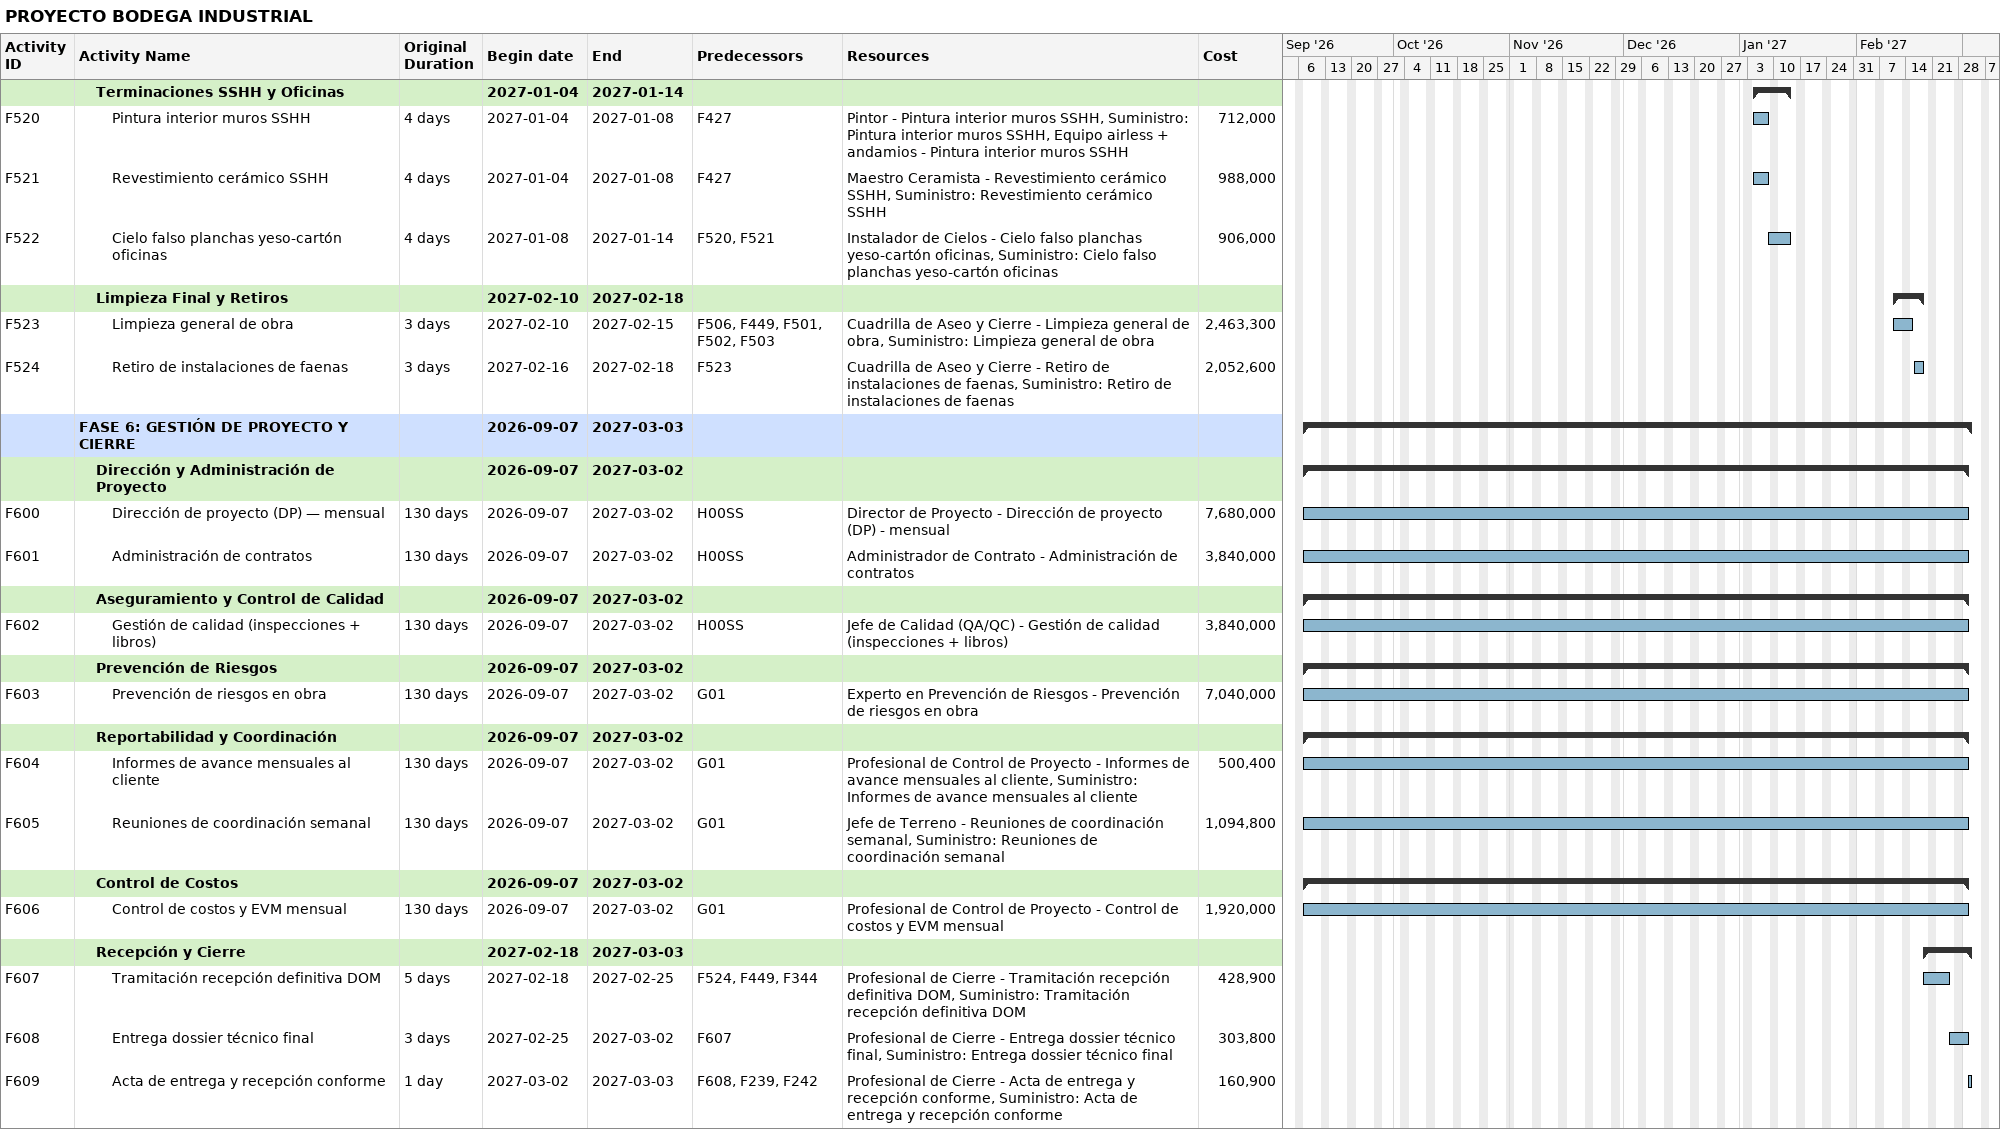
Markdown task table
PROYECTO BODEGA INDUSTRIAL

| ID | Level | Task | Original duration | Start | Finish | Predecessors | Resources | Cost |
|---|---|---|---|---|---|---|---|---|
|  | 2 | **Terminaciones SSHH y Oficinas** |  | 2027-01-04 | 2027-01-14 |  |  |  |
| F520 | 3 | Pintura interior muros SSHH | 4d | 2027-01-04 | 2027-01-08 | F427 | Pintor - Pintura interior muros SSHH, Suministro: Pintura interior muros SSHH, Equipo airless + andamios - Pintura interior muros SSHH | 712000 |
| F521 | 3 | Revestimiento cerámico SSHH | 4d | 2027-01-04 | 2027-01-08 | F427 | Maestro Ceramista - Revestimiento cerámico SSHH, Suministro: Revestimiento cerámico SSHH | 988000 |
| F522 | 3 | Cielo falso planchas yeso-cartón oficinas | 4d | 2027-01-08 | 2027-01-14 | F520, F521 | Instalador de Cielos - Cielo falso planchas yeso-cartón oficinas, Suministro: Cielo falso planchas yeso-cartón oficinas | 906000 |
|  | 2 | **Limpieza Final y Retiros** |  | 2027-02-10 | 2027-02-18 |  |  |  |
| F523 | 3 | Limpieza general de obra | 3d | 2027-02-10 | 2027-02-15 | F506, F449, F501, F502, F503 | Cuadrilla de Aseo y Cierre - Limpieza general de obra, Suministro: Limpieza general de obra | 2463300 |
| F524 | 3 | Retiro de instalaciones de faenas | 3d | 2027-02-16 | 2027-02-18 | F523 | Cuadrilla de Aseo y Cierre - Retiro de instalaciones de faenas, Suministro: Retiro de instalaciones de faenas | 2052600 |
|  | 1 | **FASE 6: GESTIÓN DE PROYECTO Y CIERRE** |  | 2026-09-07 | 2027-03-03 |  |  |  |
|  | 2 | **Dirección y Administración de Proyecto** |  | 2026-09-07 | 2027-03-02 |  |  |  |
| F600 | 3 | Dirección de proyecto (DP) — mensual | 130d | 2026-09-07 | 2027-03-02 | H00SS | Director de Proyecto - Dirección de proyecto (DP) - mensual | 7680000 |
| F601 | 3 | Administración de contratos | 130d | 2026-09-07 | 2027-03-02 | H00SS | Administrador de Contrato - Administración de contratos | 3840000 |
|  | 2 | **Aseguramiento y Control de Calidad** |  | 2026-09-07 | 2027-03-02 |  |  |  |
| F602 | 3 | Gestión de calidad (inspecciones + libros) | 130d | 2026-09-07 | 2027-03-02 | H00SS | Jefe de Calidad (QA/QC) - Gestión de calidad (inspecciones + libros) | 3840000 |
|  | 2 | **Prevención de Riesgos** |  | 2026-09-07 | 2027-03-02 |  |  |  |
| F603 | 3 | Prevención de riesgos en obra | 130d | 2026-09-07 | 2027-03-02 | G01 | Experto en Prevención de Riesgos - Prevención de riesgos en obra | 7040000 |
|  | 2 | **Reportabilidad y Coordinación** |  | 2026-09-07 | 2027-03-02 |  |  |  |
| F604 | 3 | Informes de avance mensuales al cliente | 130d | 2026-09-07 | 2027-03-02 | G01 | Profesional de Control de Proyecto - Informes de avance mensuales al cliente, Suministro: Informes de avance mensuales al cliente | 500400 |
| F605 | 3 | Reuniones de coordinación semanal | 130d | 2026-09-07 | 2027-03-02 | G01 | Jefe de Terreno - Reuniones de coordinación semanal, Suministro: Reuniones de coordinación semanal | 1094800 |
|  | 2 | **Control de Costos** |  | 2026-09-07 | 2027-03-02 |  |  |  |
| F606 | 3 | Control de costos y EVM mensual | 130d | 2026-09-07 | 2027-03-02 | G01 | Profesional de Control de Proyecto - Control de costos y EVM mensual | 1920000 |
|  | 2 | **Recepción y Cierre** |  | 2027-02-18 | 2027-03-03 |  |  |  |
| F607 | 3 | Tramitación recepción definitiva DOM | 5d | 2027-02-18 | 2027-02-25 | F524, F449, F344 | Profesional de Cierre - Tramitación recepción definitiva DOM, Suministro: Tramitación recepción definitiva DOM | 428900 |
| F608 | 3 | Entrega dossier técnico final | 3d | 2027-02-25 | 2027-03-02 | F607 | Profesional de Cierre - Entrega dossier técnico final, Suministro: Entrega dossier técnico final | 303800 |
| F609 | 3 | Acta de entrega y recepción conforme | 1d | 2027-03-02 | 2027-03-03 | F608, F239, F242 | Profesional de Cierre - Acta de entrega y recepción conforme, Suministro: Acta de entrega y recepción conforme | 160900 |
